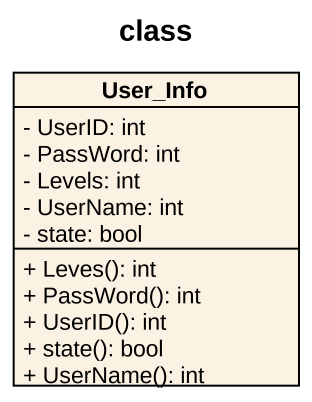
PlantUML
@startuml
title class
hide circle
hide empty members
skinparam classAttributeIconSize 0
class User_Info {
  - UserID: int
  - PassWord: int
  - Levels: int
  - UserName: int
  - state: bool
  + Leves(): int
  + PassWord(): int
  + UserID(): int
  + state(): bool
  + UserName(): int
}
@enduml
